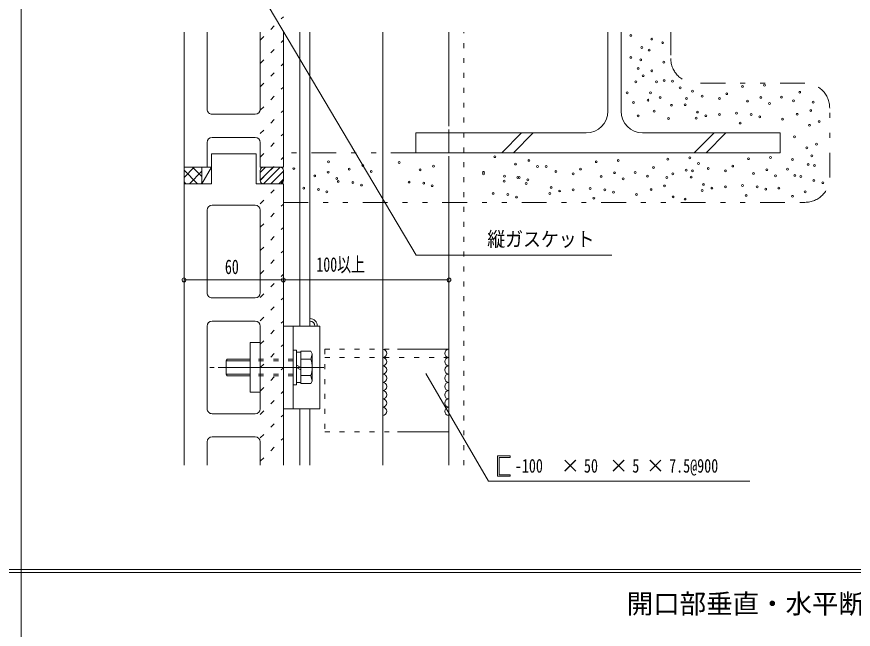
# Model space of a CAD drawing. Units: millimetres, scale not verified. Extents: x -1209 to 1209, y -852 to 852.
# Drawn here: x -615 to -109, y -10 to 360 of the extents above; entities that cross this region are included whole.
import ezdxf
from ezdxf.enums import TextEntityAlignment as Align

# ---------------------------------------------------------------- set-up
doc = ezdxf.new("R2010")
doc.units = ezdxf.units.MM
doc.header["$LTSCALE"] = 3
doc.linetypes.add('USER1', pattern=[3, 1, -2])
doc.linetypes.add('USER6', pattern=[16, 5, -3, 1, -3, 1, -3])
for name, color, linetype, lineweight in [('0-1_0-0WAKU', 7, 'Continuous', 18), ('0-2_0-1AL', 5, 'Continuous', 18), ('0-3_0-2SUNPO', 7, 'Continuous', 18), ('0-4_0-3STEEL', 6, 'Continuous', 18), ('0-5_0-4KANAMONO', 6, 'Continuous', 18), ('0-6_0-5FUKUSIZA', 3, 'Continuous', 18), ('0-7_0-6HIFUKU', 4, 'Continuous', 18), ('0-8_0-7KUTAI', 6, 'Continuous', 18)]:
    doc.layers.add(name, color=color, linetype=linetype, lineweight=lineweight)
doc.styles.add('ＭＳ ゴシック', font='')
doc.styles.get('ＭＳ ゴシック').set_extended_font_data('MS Gothic')

msp = doc.modelspace()

# ---------------------------------------------------------------- linework, layer by layer
at = {"layer": '0-1_0-0WAKU'}
for p, q in [((-612, 850), (-612, -799)), ((-1207, 26.35), (1207, 26.35)), ((-1207, 24.65), (1207, 24.65))]:
    msp.add_line(p, q, dxfattribs=at)
at = {"layer": '0-2_0-1AL'}
for p, q in [((-513.633, 351.121), (-513.633, 269.558)), ((-499.633, 304.557), (-499.633, 351.121)), ((-467.633, 351.121), (-467.633, 304.557)), ((-453.633, 351.121), (-453.633, 269.558)), ((-513.633, 317.98), (-513.633, 293.121)), ((-453.633, 313.224), (-453.633, 293.121)), ((-470.633, 301.558), (-496.633, 301.558)), ((-499.633, 284.558), (-499.633, 269.558)), ((-496.633, 287.558), (-470.633, 287.558)), ((-467.633, 284.558), (-467.633, 269.558)), ((-497.133, 277.557), (-497.133, 259.558)), ((-497.133, 277.557), (-470.133, 277.557)), ((-470.133, 277.557), (-470.133, 259.558)), ((-499.633, 269.558), (-513.633, 269.558)), ((-513.633, 269.558), (-499.633, 269.558)), ((-467.633, 269.558), (-453.633, 269.558)), ((-513.633, 259.558), (-513.633, 89.531)), ((-513.633, 259.558), (-497.133, 259.558)), ((-513.633, 259.558), (-497.133, 259.558)), ((-453.633, 259.558), (-470.133, 259.558)), ((-453.633, 259.558), (-453.633, 89.531)), ((-499.633, 193.558), (-499.633, 243.558)), ((-496.633, 246.558), (-470.633, 246.558)), ((-467.633, 243.558), (-467.633, 193.558)), ((-470.633, 190.558), (-496.633, 190.558)), ((-499.633, 123.558), (-499.633, 173.558)), ((-496.633, 176.558), (-470.633, 176.558)), ((-467.633, 173.558), (-467.633, 123.558)), ((-470.633, 120.558), (-496.633, 120.558)), ((-496.633, 106.558), (-470.633, 106.558)), ((-499.633, 89.531), (-499.633, 103.558)), ((-467.633, 103.558), (-467.633, 89.531))]:
    msp.add_line(p, q, dxfattribs=at)
for centre, start, end in [((-496.633, 304.558), 179.99998, 269.99998), ((-470.633, 304.558), 270, 0), ((-496.633, 284.558), 90, 180), ((-470.633, 284.558), 0, 90), ((-496.633, 243.558), 89.99998, 179.99998), ((-470.633, 243.558), 0, 90), ((-496.633, 193.558), 179.99998, 269.99998), ((-470.633, 193.558), 270, 0), ((-496.633, 173.558), 89.99998, 179.99998), ((-470.633, 173.558), 0, 90), ((-496.633, 123.558), 179.99998, 269.99998), ((-470.633, 123.558), 270, 0), ((-496.633, 103.558), 89.99998, 179.99998), ((-470.633, 103.558), 0, 90)]:
    msp.add_arc(centre, 3, start, end, dxfattribs=at)
at = {"layer": '0-3_0-2SUNPO'}
for p, q in [((-462.115, 365.96), (-373.408, 216.367)), ((-373.408, 216.367), (-255.275, 216.367)), ((-513.633, 201.452), (-453.633, 201.452)), ((-453.633, 201.452), (-353.633, 201.452)), ((-367.537, 144.821), (-329.666, 79.914)), ((-329.666, 79.914), (-171.836, 79.914))]:
    msp.add_line(p, q, dxfattribs=at)
msp.add_lwpolyline([(-324.356, 82.741), (-324.356, 95.134), (-316.566, 95.134), (-316.566, 94.204), (-323.204, 94.204), (-323.204, 83.657), (-316.566, 83.657), (-316.566, 82.741)], close=True, dxfattribs=at)
for centre, start, end in [((-513.633, 201.452), 0, 180), ((-453.633, 201.452), 0, 180), ((-453.633, 201.452), 0, 180), ((-453.633, 201.452), 0, 180), ((-353.633, 201.452), 0, 180), ((-513.633, 201.452), 180, 0), ((-453.633, 201.452), 180, 0), ((-453.633, 201.452), 180, 0), ((-453.633, 201.452), 180, 0), ((-353.633, 201.452), 180, 0)]:
    msp.add_arc(centre, 1.2, start, end, dxfattribs=at)
at = {"layer": '0-4_0-3STEEL'}
for p, q in [((-443.633, 173.557), (-443.633, 351.121)), ((-437.633, 173.557), (-437.633, 351.121)), ((-393.632, 89.531), (-393.632, 351.121)), ((-384.633, 159.531), (-353.609, 159.531)), ((-443.633, 89.531), (-443.633, 123.556)), ((-437.633, 89.531), (-437.633, 123.556)), ((-384.633, 109.531), (-353.609, 109.531))]:
    msp.add_line(p, q, dxfattribs=at)
at = {"layer": '0-4_0-3STEEL', "linetype": 'USER1'}
for p, q in [((-428.634, 159.531), (-428.634, 109.531)), ((-428.634, 159.531), (-384.633, 159.531)), ((-428.634, 154.531), (-353.609, 154.531)), ((-428.634, 109.531), (-384.633, 109.531))]:
    msp.add_line(p, q, dxfattribs=at)
at = {"layer": '0-5_0-4KANAMONO'}
for p, q in [((-453.632, 123.556), (-453.632, 173.557)), ((-447.65, 173.557), (-447.65, 123.556)), ((-473.648, 163.558), (-473.648, 133.558)), ((-467.633, 163.558), (-473.648, 163.558)), ((-467.633, 163.558), (-467.633, 133.558)), ((-447.65, 138.058), (-447.65, 159.058)), ((-445.649, 159.058), (-447.65, 159.058)), ((-445.649, 138.058), (-445.649, 159.058)), ((-443.15, 157.756), (-445.649, 157.756)), ((-443.15, 138.742), (-443.15, 158.371)), ((-437.054, 158.371), (-443.15, 158.371)), ((-436.148, 156.808), (-437.051, 158.371)), ((-436.976, 153.463), (-436.148, 156.805)), ((-436.148, 140.308), (-436.148, 156.808)), ((-488.15, 152.557), (-487.571, 153.556)), ((-473.651, 152.557), (-488.15, 152.557)), ((-488.15, 144.556), (-488.15, 152.557)), ((-473.651, 153.556), (-487.571, 153.556)), ((-436.976, 153.463), (-443.15, 153.463)), ((-495.377, 148.558), (-498.011, 148.558)), ((-429.278, 148.558), (-493.037, 148.558)), ((-443.15, 148.558), (-445.649, 150.001)), ((-443.15, 147.112), (-445.649, 148.558)), ((-473.651, 144.556), (-488.15, 144.556)), ((-488.15, 144.556), (-487.571, 143.557)), ((-473.651, 143.557), (-487.571, 143.557)), ((-436.976, 143.65), (-443.15, 143.65)), ((-436.973, 143.65), (-436.148, 140.308)), ((-445.649, 138.058), (-447.65, 138.058)), ((-443.15, 139.357), (-445.649, 139.357)), ((-437.054, 138.742), (-443.15, 138.742)), ((-436.148, 140.305), (-437.054, 138.742)), ((-467.633, 133.558), (-473.648, 133.558)), ((-431.633, 123.556), (-453.632, 123.556))]:
    msp.add_line(p, q, dxfattribs=at)
at = {"layer": '0-5_0-4KANAMONO', "linetype": 'USER1'}
for p, q in [((-447.65, 153.556), (-473.648, 153.556)), ((-447.65, 152.557), (-473.648, 152.557)), ((-447.65, 144.556), (-473.648, 144.556)), ((-447.65, 143.557), (-473.648, 143.557))]:
    msp.add_line(p, q, dxfattribs=at)
at = {"layer": '0-5_0-4KANAMONO'}
msp.add_lwpolyline([(-431.633, 123.556), (-431.633, 173.557), (-453.632, 173.557)], dxfattribs=at)
msp.add_arc((-451.148, 148.558), 15, 340.90302, 19.097, dxfattribs=at)
at = {"layer": '0-6_0-5FUKUSIZA', "linetype": 'USER1'}
for p, q in [((-467.621, 346.409), (-453.621, 360.409)), ((-467.621, 332.266), (-453.621, 346.266)), ((-467.621, 318.124), (-453.621, 332.124)), ((-467.621, 303.982), (-453.621, 317.982)), ((-467.621, 289.84), (-453.621, 303.84)), ((-467.621, 275.698), (-453.621, 289.698)), ((-467.621, 261.556), (-453.621, 275.556)), ((-467.621, 247.414), (-453.621, 261.414)), ((-467.621, 233.272), (-453.621, 247.272)), ((-467.621, 219.129), (-453.621, 233.129)), ((-467.609, 204.999), (-453.609, 218.999)), ((-467.621, 190.845), (-453.621, 204.845)), ((-467.621, 176.703), (-453.621, 190.703)), ((-467.621, 162.561), (-453.621, 176.561)), ((-467.621, 148.419), (-453.621, 162.419)), ((-467.621, 134.277), (-453.621, 148.277)), ((-467.621, 120.134), (-453.621, 134.134)), ((-467.621, 105.992), (-453.621, 119.992)), ((-467.621, 91.85), (-453.621, 105.85))]:
    msp.add_line(p, q, dxfattribs=at)
at = {"layer": '0-6_0-5FUKUSIZA'}
for p, q in [((-513.633, 269.558), (-502.857, 269.558)), ((-513.595, 269.558), (-513.633, 259.558)), ((-513.618, 263.394), (-507.454, 269.558)), ((-502.857, 263.984), (-508.431, 269.558)), ((-502.857, 269.558), (-497.133, 269.558)), ((-502.857, 259.558), (-502.857, 269.558)), ((-467.633, 261.795), (-459.87, 269.558)), ((-467.633, 266.284), (-464.36, 269.558)), ((-465.633, 269.558), (-455.633, 269.558)), ((-465.625, 259.558), (-455.625, 269.558)), ((-505.502, 259.558), (-513.602, 267.658)), ((-510.384, 259.558), (-502.857, 267.084)), ((-467.633, 267.558), (-467.633, 261.558)), ((-461.134, 259.558), (-453.633, 267.059)), ((-453.633, 267.558), (-453.633, 261.558)), ((-512.573, 259.558), (-513.629, 260.613)), ((-503.313, 259.558), (-502.857, 260.013)), ((-455.633, 259.558), (-465.633, 259.558)), ((-456.398, 259.558), (-453.633, 262.323))]:
    msp.add_line(p, q, dxfattribs=at)
for points in [[(-513.633, 259.558), (-502.857, 259.558), (-497.133, 269.558)], [(-497.133, 269.558), (-497.133, 259.558), (-502.857, 259.558)]]:
    msp.add_lwpolyline(points, dxfattribs=at)
for centre, radius, start, end in [((-465.633, 267.558), 2, 90, 180), ((-455.633, 267.558), 2, 0, 90), ((-465.633, 261.558), 2, 180, 270), ((-455.633, 261.558), 2, 270, 0), ((-437.633, 173.559), 4.5, 0, 90), ((-437.633, 173.559), 3, 0, 90), ((-393.633, 157.031), 2.5, 270, 90), ((-353.633, 157.031), 2.5, 90, 270), ((-393.633, 152.031), 2.5, 270, 90), ((-353.633, 152.031), 2.5, 90, 270), ((-393.633, 147.031), 2.5, 270, 90), ((-353.633, 147.031), 2.5, 90, 270), ((-393.633, 142.031), 2.5, 270, 90), ((-353.633, 142.031), 2.5, 90, 270), ((-393.633, 137.031), 2.5, 270, 90), ((-353.633, 137.031), 2.5, 90, 270), ((-393.633, 132.031), 2.5, 270, 90), ((-353.633, 132.031), 2.5, 90, 270), ((-393.633, 127.031), 2.5, 270, 90), ((-353.633, 127.031), 2.5, 90, 270), ((-393.633, 122.031), 2.5, 270, 90), ((-353.633, 122.031), 2.5, 90, 270)]:
    msp.add_arc(centre, radius, start, end, dxfattribs=at)
at = {"layer": '0-7_0-6HIFUKU', "linetype": 'USER6'}
for p, q in [((-219.634, 337.31), (-219.634, 351.121)), ((-138.634, 320.31), (-204.634, 320.31)), ((-123.634, 263.31), (-123.634, 305.329)), ((-373.635, 278.31), (-453.633, 278.31)), ((-453.633, 248.31), (-138.634, 248.31))]:
    msp.add_line(p, q, dxfattribs=at)
at = {"layer": '0-7_0-6HIFUKU'}
for centre in [(-243.705, 349.214), (-231.157, 347), (-224.514, 344.785), (-237.062, 341.833), (-232.633, 340.356), (-243.705, 335.928), (-237.8, 334.451), (-223.775, 332.975), (-239.276, 329.285), (-236.323, 324.856), (-231.157, 327.808), (-240.752, 321.165), (-228.204, 321.165), (-223.572, 321.856), (-218.604, 321.524), (-176.248, 318.394), (-162.962, 319.132), (-245.919, 314.522), (-231.895, 314.522), (-213.968, 317.55), (-206.511, 315.442), (-185.843, 313.966), (-141.729, 314.807), (-242.228, 308.617), (-233.371, 310.093), (-225.99, 311.57), (-210.201, 311.013), (-200.606, 312.489), (-190.272, 311.013), (-173.295, 309.537), (-165.176, 311.751), (-160.009, 308.061), (-152.801, 311.854), (-145.42, 309.64), (-133.609, 308.902), (-229.68, 303.45), (-219.267, 306.952), (-210.939, 307.323), (-203.558, 302.894), (-135.086, 303.735), (-239.276, 300.498), (-220.922, 299.004), (-204.296, 299.203), (-198.391, 300.679), (-190.272, 301.417), (-179.938, 302.156), (-171.081, 301.417), (-165.914, 299.941), (-152.063, 298.568), (-143.205, 301.521), (-177.724, 296.251), (-135.824, 294.877), (-129.919, 297.092), (-144.835, 287.843), (-131.549, 283.415), (-137.454, 281.2), (-426.342, 272.798), (-383.63, 272.384), (-325.934, 275.902), (-305.267, 273.688), (-264.589, 272.877), (-251.303, 273.615), (-221.34, 274.444), (-208.054, 275.182), (-172.605, 274.678), (-159.319, 275.416), (-146.158, 274.21), (-134.348, 276.424), (-447.242, 268.66), (-413.794, 268.37), (-405.674, 270.584), (-371.082, 267.956), (-362.963, 270.17), (-313.386, 271.474), (-300.1, 269.997), (-294.852, 269.924), (-274.185, 268.448), (-230.07, 269.289), (-210.268, 267.801), (-206.558, 267.297), (-202.868, 271.726), (-196.963, 268.773), (-186.629, 267.297), (-182.2, 270.249), (-161.533, 268.035), (-149.11, 268.305), (-136.562, 271.258), (-132.871, 270.519), (-434.694, 264.231), (-426.575, 266.445), (-421.408, 262.755), (-400.508, 266.893), (-332.796, 266.48), (-332.763, 265.556), (-320.029, 264.092), (-312.096, 263.341), (-311.172, 263.354), (-288.947, 266.972), (-278.614, 265.496), (-261.637, 264.019), (-253.517, 266.234), (-248.351, 262.543), (-241.142, 266.337), (-233.761, 264.122), (-221.951, 263.384), (-218.388, 265.586), (-207.296, 263.606), (-169.652, 265.821), (-156.366, 264.345), (-144.681, 264.615), (-140.991, 263.876), (-420.437, 260.988), (-411.579, 260.25), (-406.413, 258.774), (-377.725, 260.574), (-368.868, 259.836), (-363.701, 258.36), (-320.215, 261.127), (-306.929, 259.651), (-306.005, 261.878), (-291.9, 257.376), (-223.427, 258.217), (-199.915, 259.178), (-186.629, 257.701), (-176.295, 258.44), (-167.438, 257.701), (-133.159, 261.58), (-127.705, 260.186), (-441.337, 256.85), (-432.48, 256.112), (-427.313, 254.635), (-326.858, 253.746), (-318.001, 253.007), (-292.638, 253.686), (-286.733, 255.162), (-278.614, 255.9), (-268.28, 256.638), (-259.422, 255.9), (-254.255, 254.424), (-240.404, 253.051), (-231.547, 256.003), (-200.653, 255.487), (-194.748, 256.963), (-174.081, 252.535), (-162.271, 256.225), (-154.355, 256.944), (-138.458, 254.626), (-312.834, 251.531), (-266.065, 250.733), (-218.26, 251.574), (-210.987, 250.32), (-146.075, 251.976)]:
    msp.add_circle(centre, 0.567, dxfattribs=at)
at = {"layer": '0-7_0-6HIFUKU', "linetype": 'USER6'}
for centre, start, end in [((-204.634, 335.31), 180, 270), ((-138.634, 305.311), 0, 90), ((-138.634, 263.31), 270, 0)]:
    msp.add_arc(centre, 15, start, end, dxfattribs=at)
at = {"layer": '0-8_0-7KUTAI'}
for p, q in [((-353.633, 294.311), (-353.633, 351.121)), ((-257.635, 351.121), (-257.634, 303.31)), ((-249.634, 351.121), (-249.634, 303.47)), ((-373.635, 290.31), (-373.635, 278.31)), ((-373.635, 290.31), (-353.635, 290.31)), ((-353.635, 292.311), (-353.635, 278.31)), ((-353.635, 290.311), (-270.634, 290.311)), ((-321.727, 278.31), (-309.726, 290.311)), ((-314.656, 278.31), (-302.655, 290.311)), ((-236.635, 290.311), (-153.634, 290.311)), ((-205.405, 278.31), (-193.406, 290.311)), ((-198.337, 278.31), (-186.336, 290.311)), ((-153.634, 290.311), (-153.634, 278.31)), ((-373.633, 278.31), (-353.633, 278.31)), ((-353.635, 278.31), (-153.634, 278.31)), ((-353.633, 89.531), (-353.633, 276.31))]:
    msp.add_line(p, q, dxfattribs=at)
at = {"layer": '0-8_0-7KUTAI', "linetype": 'USER1'}
msp.add_line((-344.633, 89.531), (-344.633, 351.121), dxfattribs=at)
at = {"layer": '0-8_0-7KUTAI'}
for centre, start, end in [((-270.634, 303.31), 270, 0), ((-236.635, 303.31), 180, 270)]:
    msp.add_arc(centre, 13, start, end, dxfattribs=at)

# ---------------------------------------------------------------- texts
at = {"layer": '0-1_0-0WAKU', "style": 'ＭＳ ゴシック'}
msp.add_text('開口部垂直・水平断面詳細図', height=11.72, dxfattribs=at).set_placement((-246.2, -3.624), align=Align.BOTTOM_LEFT)
at = {"layer": '0-3_0-2SUNPO', "style": 'ＭＳ ゴシック'}
for s, height, width, p in [('縦ガスケット', 8.791, 0.9, (-330.459, 219.018)), ('60', 8.798, 0.7, (-488.938, 202.352)), ('100以上', 8.798, 0.7, (-433.699, 203.732)), ('-100', 8.303, 0.75, (-313.797, 82.476)), ('50', 8.303, 0.75, (-272.072, 82.476)), ('5', 8.303, 0.75, (-242.868, 82.476)), ('7.5@900', 8.303, 0.75, (-220.619, 82.476))]:
    msp.add_text(s, height=height, dxfattribs=dict(at, width=width)).set_placement(p, align=Align.BOTTOM_LEFT)
for p in [(-285.975, 82.476), (-256.77, 82.476), (-234.521, 82.476)]:
    msp.add_text('×', height=8.303, dxfattribs=at).set_placement(p, align=Align.BOTTOM_LEFT)

doc.saveas('drawing.dxf')
